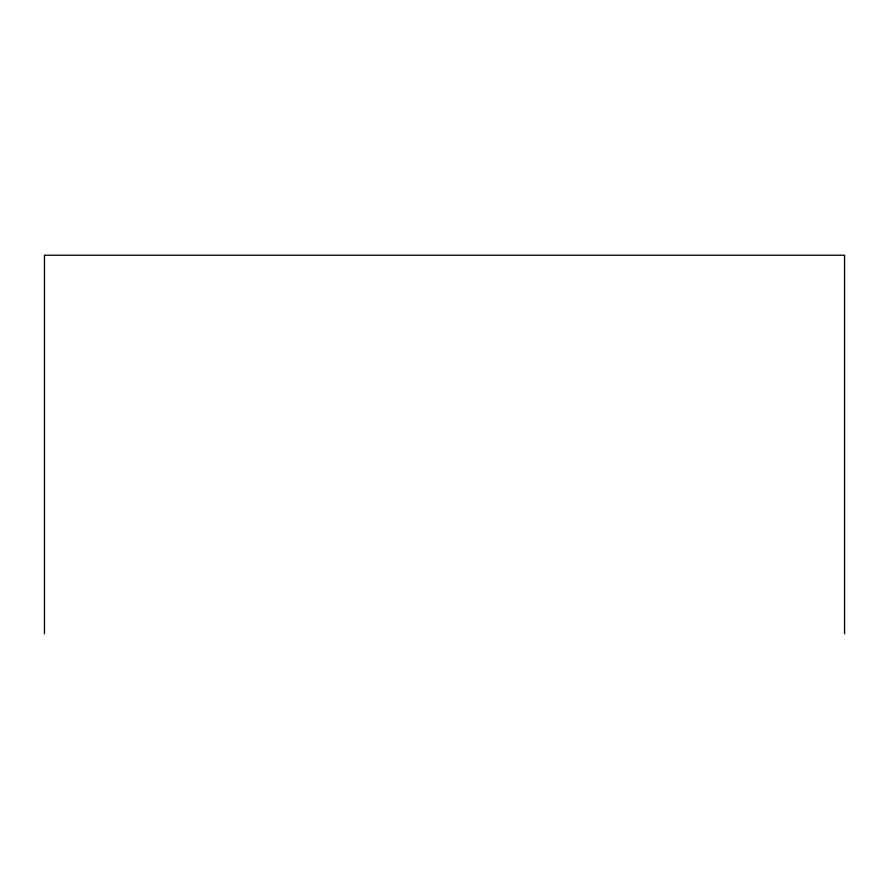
<?xml version="1.0" encoding="UTF-8"?>
<svg xmlns="http://www.w3.org/2000/svg" width="889" height="889" viewBox="0 0 889 889"><rect width="100%" height="100%" fill="white"/><g stroke="black" fill="none" stroke-linecap="round" stroke-linejoin="round"><path stroke-width="1.33" d="M844.55 633.779L844.55 255.221L44.45 255.221L44.45 633.779"/></g></svg>
